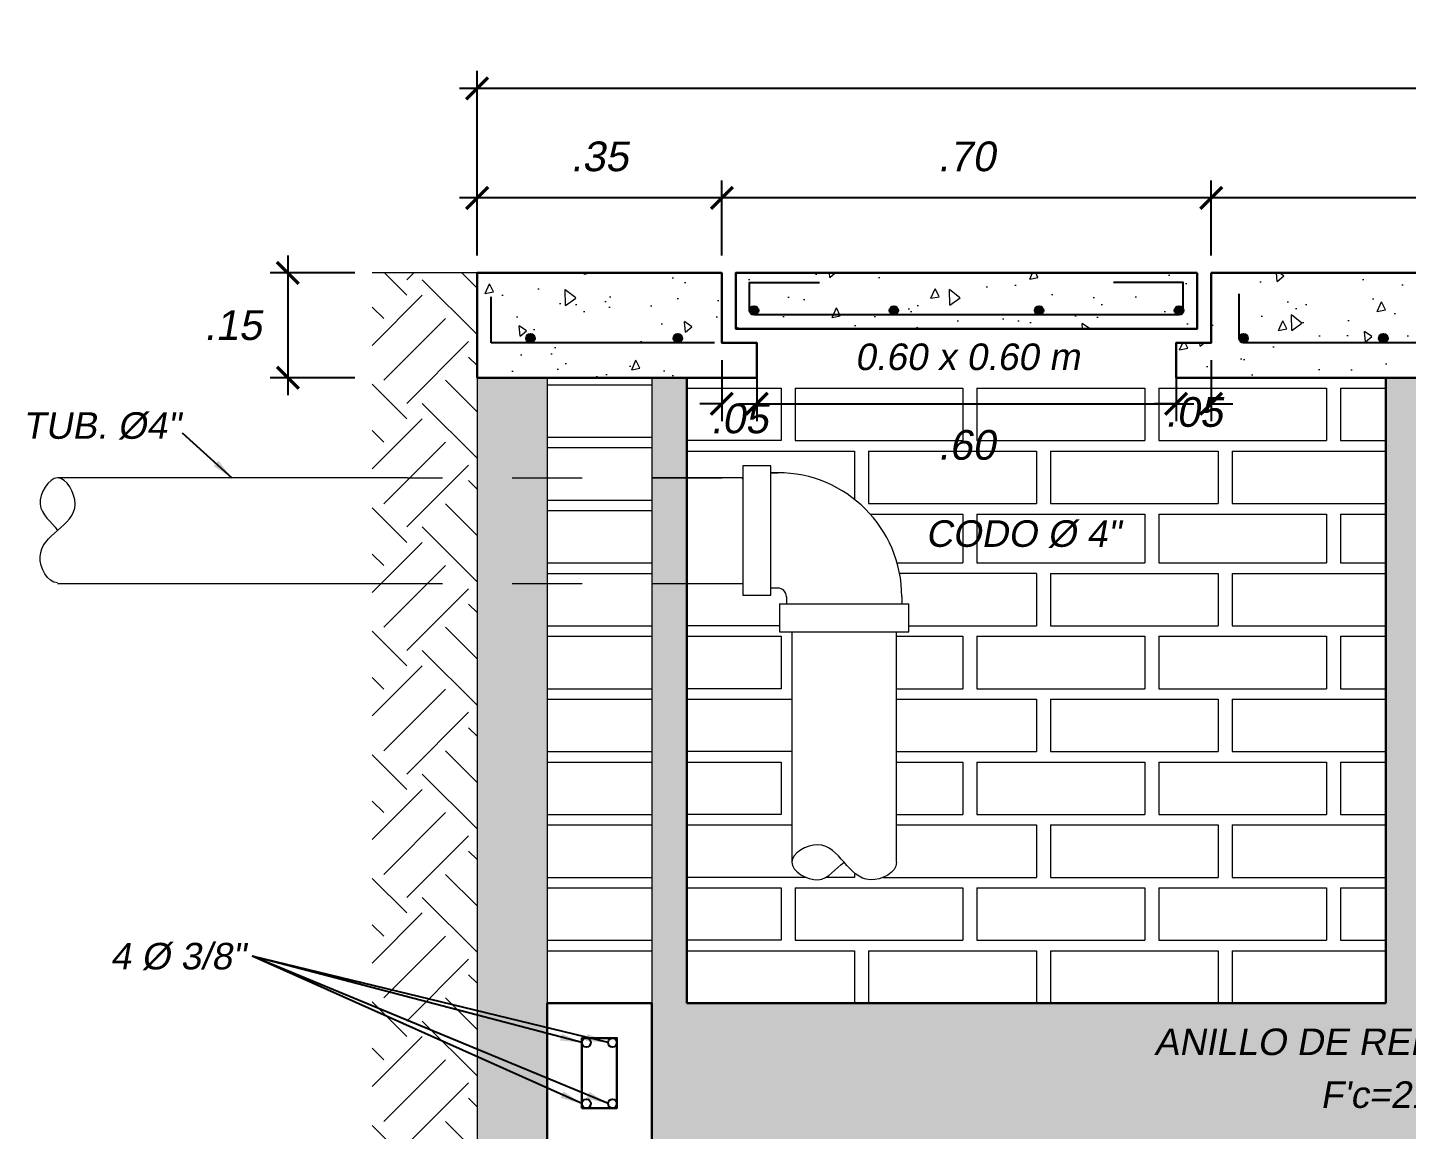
# Model space of a CAD drawing. Header units: metres. Extents: x 4293 to 4528, y 2596 to 2639.
# Drawn here: x 4466.256 to 4468.228, y 2629.509 to 2631.086 of the extents above; entities that cross this region are included whole.
import ezdxf
from ezdxf.enums import TextEntityAlignment as Align

# ---------------------------------------------------------------- set-up
doc = ezdxf.new("R2010")
doc.units = ezdxf.units.M
doc.linetypes.add('DASHED2', pattern=[0.375, 0.25, -0.125])
for name, color, linetype, lineweight in [('a. acero', 150, 'Continuous', 25), ('a. grava', 252, 'Continuous', 5), ('a. Ladrillos', 24, 'Continuous', 15), ('a. terreno', 79, 'Continuous', 9), ('a. Tuberias', 142, 'Continuous', 20), ('A.B LADRILLO', 24, 'Continuous', 5), ('A.Texto', 180, 'Continuous', 5), ('cimiento', 6, 'Continuous', 30), ('columna', 212, 'Continuous', 30), ('concreto', 252, 'Continuous', 5), ('Cotas', 170, 'Continuous', 5)]:
    doc.layers.add(name, color=color, linetype=linetype, lineweight=lineweight)
doc.styles.add('ARIAL', font='arial.ttf', dxfattribs={"oblique": 10})
doc.dimstyles.new('Esc 1-25', dxfattribs={"dimscale": 0.25, "dimtxt": 0.15, "dimasz": 0.125, "dimexe": 0.1, "dimexo": 0.1, "dimgap": 0.15, "dimtad": 2, "dimtih": 1, "dimtoh": 1, "dimzin": 4, "dimdsep": 46, "dimtxsty": 'ARIAL', "dimblk": 'ARCHTICK', "dimcen": 0.5, "dimdle": 0.1, "dimadec": 0, "dimazin": 0, "dimtfac": 1, "dimtofl": 0, "dimtmove": 2, "dimatfit": 3, "dimfxl": 1, "dimtolj": 1, "dimtzin": 0, "dimarcsym": 1})

# ---------------------------------------------------------------- blocks, each defined once
blk = doc.blocks.new('_ArchTick')
at = {"color": 0, "linetype": 'ByBlock', "const_width": 0.15}
blk.add_lwpolyline([(-0.5, -0.5), (0.5, 0.5)], dxfattribs=at)
blk = doc.blocks.new('A$C1AAA6F8B')
at = {"layer": 'a. Tuberias'}
for p, q in [((1.0451, 0.5926), (1.0051, 0.5926)), ((1.0051, 0.5926), (1.0051, 0.4076)), ((1.0451, 0.4076), (1.0451, 0.5926)), ((1.0051, 0.5751), (0.8751, 0.5751)), ((1.0451, 0.5826), (1.0551, 0.5826)), ((1.0551, 0.5826), (1.0451, 0.5826)), ((0.5251, 0.4235), (0.0251, 0.4235)), ((1.0051, 0.4235), (0.8751, 0.4235)), ((1.0551, 0.4176), (1.0451, 0.4176)), ((1.0051, 0.4076), (1.0451, 0.4076)), ((1.0576, 0.3951), (1.2426, 0.3951)), ((1.0576, 0.3951), (1.0576, 0.3551)), ((1.0676, 0.4051), (1.0676, 0.3951)), ((1.2326, 0.4051), (1.2326, 0.3951)), ((1.2426, 0.3551), (1.2426, 0.3951)), ((1.0576, 0.3551), (1.2426, 0.3551))]:
    blk.add_line(p, q, dxfattribs=at)
for points in [[(0.5251, 0.5751), (0.0251, 0.5751)], [(1.0751, 0.3551), (1.0751, 0.0251)], [(1.2251, 0.0251), (1.2251, 0.3551)]]:
    blk.add_lwpolyline(points, dxfattribs=at)
for centre, radius, start, end in [((1.0551, 0.4035), 0.1775, 106.3611, 106.7151), ((1.0551, 0.4051), 0.1775, 0, 90), ((1.0551, 0.4051), 0.0125, 0, 90), ((1.0551, 0.4051), 0.1775, 343.2849, 343.6389)]:
    blk.add_arc(centre, radius, start, end, dxfattribs=at)
for points, start_tangent, end_tangent in [([(0.0251, 0.4251), (0.0001, 0.4626), (0.0251, 0.5001), (0.0501, 0.5376), (0.0251, 0.5751), (0.0001, 0.5376), (0.0251, 0.5001)], (-1, 0), (0.5547, -0.83205)), ([(1.2251, 0.0251), (1.1876, 0.0001), (1.1501, 0.0251), (1.1126, 0.0501), (1.0751, 0.0251), (1.1126, 0.0001), (1.1501, 0.0251)], (0, -1), (0.83205, 0.5547))]:
    blk.add_spline(points, degree=3, dxfattribs=dict(at, start_tangent=start_tangent, end_tangent=end_tangent))
blk = doc.blocks.new('*D550')
at = {"layer": 'Cotas', "color": 0, "lineweight": -2, "transparency": 16777216}
for p, q in [((4467.2486, 2630.6094), (4467.2486, 2630.5222)), ((4467.2986, 2630.6094), (4467.2986, 2630.5222)), ((4467.2486, 2630.5472), (4467.2173, 2630.5472)), ((4467.2986, 2630.5472), (4467.3298, 2630.5472))]:
    blk.add_line(p, q, dxfattribs=at)
at = {"layer": 'Defpoints', "color": 0, "transparency": 16777216}
for p in [(4467.2486, 2630.6344), (4467.2986, 2630.6344), (4467.2986, 2630.5472)]:
    blk.add_point(p, dxfattribs=at)
at = {"layer": 'Cotas', "color": 0, "lineweight": -2, "transparency": 16777216, "xscale": 0.03125, "yscale": 0.03125, "zscale": 0.03125}
blk.add_blockref('_ArchTick', (4467.2486, 2630.5472), dxfattribs=at)
at = {"layer": 'Cotas', "color": 0, "lineweight": -2, "transparency": 16777216, "xscale": 0.03125, "yscale": 0.03125, "zscale": 0.03125, "rotation": 180}
blk.add_blockref('_ArchTick', (4467.2986, 2630.5472), dxfattribs=at)
at = {"layer": 'Cotas', "color": 0, "transparency": 16777216, "insert": (4467.2736, 2630.5259), "char_height": 0.0425, "attachment_point": 5, "style": 'ARIAL'}
blk.add_mtext('\\A1;.05', dxfattribs=at)
blk = doc.blocks.new('*D551')
at = {"layer": 'Cotas', "color": 0, "lineweight": -2, "transparency": 16777216}
for p, q in [((4467.2986, 2630.6094), (4467.2986, 2630.5222)), ((4467.8986, 2630.5594), (4467.8986, 2630.5222)), ((4467.2736, 2630.5472), (4467.9236, 2630.5472))]:
    blk.add_line(p, q, dxfattribs=at)
at = {"layer": 'Defpoints', "color": 0, "transparency": 16777216}
for p in [(4467.2986, 2630.6344), (4467.8986, 2630.5844), (4467.8986, 2630.5472)]:
    blk.add_point(p, dxfattribs=at)
at = {"layer": 'Cotas', "color": 0, "lineweight": -2, "transparency": 16777216, "xscale": 0.03125, "yscale": 0.03125, "zscale": 0.03125, "rotation": 180}
blk.add_blockref('_ArchTick', (4467.2986, 2630.5472), dxfattribs=at)
at = {"layer": 'Cotas', "color": 0, "lineweight": -2, "transparency": 16777216, "xscale": 0.03125, "yscale": 0.03125, "zscale": 0.03125}
blk.add_blockref('_ArchTick', (4467.8986, 2630.5472), dxfattribs=at)
at = {"layer": 'Cotas', "color": 0, "transparency": 16777216, "insert": (4467.5986, 2630.488), "char_height": 0.0425, "attachment_point": 5, "style": 'ARIAL'}
blk.add_mtext('\\A1;.60', dxfattribs=at)
blk = doc.blocks.new('*D552')
at = {"layer": 'Cotas', "color": 0, "lineweight": -2, "transparency": 16777216}
for p, q in [((4467.8986, 2630.6094), (4467.8986, 2630.5222)), ((4467.9486, 2630.6094), (4467.9486, 2630.5222)), ((4467.8986, 2630.5472), (4467.8673, 2630.5472)), ((4467.9486, 2630.5472), (4467.9798, 2630.5472))]:
    blk.add_line(p, q, dxfattribs=at)
at = {"layer": 'Defpoints', "color": 0, "transparency": 16777216}
for p in [(4467.8986, 2630.6344), (4467.9486, 2630.6344), (4467.9486, 2630.5472)]:
    blk.add_point(p, dxfattribs=at)
at = {"layer": 'Cotas', "color": 0, "lineweight": -2, "transparency": 16777216, "xscale": 0.03125, "yscale": 0.03125, "zscale": 0.03125}
blk.add_blockref('_ArchTick', (4467.8986, 2630.5472), dxfattribs=at)
at = {"layer": 'Cotas', "color": 0, "lineweight": -2, "transparency": 16777216, "xscale": 0.03125, "yscale": 0.03125, "zscale": 0.03125, "rotation": 180}
blk.add_blockref('_ArchTick', (4467.9486, 2630.5472), dxfattribs=at)
at = {"layer": 'Cotas', "color": 0, "transparency": 16777216, "insert": (4467.9236, 2630.5351), "char_height": 0.0425, "attachment_point": 5, "style": 'ARIAL'}
blk.add_mtext('\\A1;.05', dxfattribs=at)
blk = doc.blocks.new('*D553')
at = {"layer": 'Cotas', "color": 0, "lineweight": -2, "transparency": 16777216}
for p, q in [((4467.9486, 2630.7594), (4467.9486, 2630.8667)), ((4469.4486, 2630.7594), (4469.4486, 2630.8667)), ((4469.4736, 2630.8417), (4467.9236, 2630.8417))]:
    blk.add_line(p, q, dxfattribs=at)
at = {"layer": 'Defpoints', "color": 0, "transparency": 16777216}
for p in [(4467.9486, 2630.8417), (4467.9486, 2630.7344), (4469.4486, 2630.7344)]:
    blk.add_point(p, dxfattribs=at)
at = {"layer": 'Cotas', "color": 0, "lineweight": -2, "transparency": 16777216, "xscale": 0.03125, "yscale": 0.03125, "zscale": 0.03125, "rotation": 180}
blk.add_blockref('_ArchTick', (4467.9486, 2630.8417), dxfattribs=at)
at = {"layer": 'Cotas', "color": 0, "lineweight": -2, "transparency": 16777216, "xscale": 0.03125, "yscale": 0.03125, "zscale": 0.03125}
blk.add_blockref('_ArchTick', (4469.4486, 2630.8417), dxfattribs=at)
at = {"layer": 'Cotas', "color": 0, "transparency": 16777216, "insert": (4468.6986, 2630.9009), "char_height": 0.0425, "attachment_point": 5, "style": 'ARIAL'}
blk.add_mtext('\\A1;1.50', dxfattribs=at)
blk = doc.blocks.new('*D554')
at = {"layer": 'Cotas', "color": 0, "lineweight": -2, "transparency": 16777216}
for p, q in [((4467.2486, 2630.7594), (4467.2486, 2630.8667)), ((4467.9486, 2630.7594), (4467.9486, 2630.8667)), ((4467.9736, 2630.8417), (4467.2236, 2630.8417))]:
    blk.add_line(p, q, dxfattribs=at)
at = {"layer": 'Defpoints', "color": 0, "transparency": 16777216}
for p in [(4467.2486, 2630.8417), (4467.2486, 2630.7344), (4467.9486, 2630.7344)]:
    blk.add_point(p, dxfattribs=at)
at = {"layer": 'Cotas', "color": 0, "lineweight": -2, "transparency": 16777216, "xscale": 0.03125, "yscale": 0.03125, "zscale": 0.03125, "rotation": 180}
blk.add_blockref('_ArchTick', (4467.2486, 2630.8417), dxfattribs=at)
at = {"layer": 'Cotas', "color": 0, "lineweight": -2, "transparency": 16777216, "xscale": 0.03125, "yscale": 0.03125, "zscale": 0.03125}
blk.add_blockref('_ArchTick', (4467.9486, 2630.8417), dxfattribs=at)
at = {"layer": 'Cotas', "color": 0, "transparency": 16777216, "insert": (4467.5986, 2630.9009), "char_height": 0.0425, "attachment_point": 5, "style": 'ARIAL'}
blk.add_mtext('\\A1;.70', dxfattribs=at)
blk = doc.blocks.new('*D555')
at = {"layer": 'Cotas', "color": 0, "lineweight": -2, "transparency": 16777216}
for p, q in [((4466.8986, 2630.7594), (4466.8986, 2630.8667)), ((4467.2486, 2630.7594), (4467.2486, 2630.8667)), ((4467.2736, 2630.8417), (4466.8736, 2630.8417))]:
    blk.add_line(p, q, dxfattribs=at)
at = {"layer": 'Defpoints', "color": 0, "transparency": 16777216}
for p in [(4466.8986, 2630.8417), (4466.8986, 2630.7344), (4467.2486, 2630.7344)]:
    blk.add_point(p, dxfattribs=at)
at = {"layer": 'Cotas', "color": 0, "lineweight": -2, "transparency": 16777216, "xscale": 0.03125, "yscale": 0.03125, "zscale": 0.03125, "rotation": 180}
blk.add_blockref('_ArchTick', (4466.8986, 2630.8417), dxfattribs=at)
at = {"layer": 'Cotas', "color": 0, "lineweight": -2, "transparency": 16777216, "xscale": 0.03125, "yscale": 0.03125, "zscale": 0.03125}
blk.add_blockref('_ArchTick', (4467.2486, 2630.8417), dxfattribs=at)
at = {"layer": 'Cotas', "color": 0, "transparency": 16777216, "insert": (4467.0736, 2630.9009), "char_height": 0.0425, "attachment_point": 5, "style": 'ARIAL'}
blk.add_mtext('\\A1;.35', dxfattribs=at)
blk = doc.blocks.new('*D556')
at = {"layer": 'Cotas', "color": 0, "lineweight": -2, "transparency": 16777216}
for p, q in [((4466.8986, 2630.7594), (4466.8986, 2631.0234)), ((4469.6986, 2630.7594), (4469.6986, 2631.0234)), ((4469.7236, 2630.9984), (4466.8736, 2630.9984))]:
    blk.add_line(p, q, dxfattribs=at)
at = {"layer": 'Defpoints', "color": 0, "transparency": 16777216}
for p in [(4466.8986, 2630.9984), (4466.8986, 2630.7344), (4469.6986, 2630.7344)]:
    blk.add_point(p, dxfattribs=at)
at = {"layer": 'Cotas', "color": 0, "lineweight": -2, "transparency": 16777216, "xscale": 0.03125, "yscale": 0.03125, "zscale": 0.03125, "rotation": 180}
blk.add_blockref('_ArchTick', (4466.8986, 2630.9984), dxfattribs=at)
at = {"layer": 'Cotas', "color": 0, "lineweight": -2, "transparency": 16777216, "xscale": 0.03125, "yscale": 0.03125, "zscale": 0.03125}
blk.add_blockref('_ArchTick', (4469.6986, 2630.9984), dxfattribs=at)
at = {"layer": 'Cotas', "color": 0, "transparency": 16777216, "insert": (4468.2986, 2631.0576), "char_height": 0.0425, "attachment_point": 5, "style": 'ARIAL'}
blk.add_mtext('\\A1;2.80', dxfattribs=at)
blk = doc.blocks.new('*D567')
at = {"layer": 'Cotas', "color": 0, "lineweight": -2, "transparency": 16777216}
for p, q in [((4466.6278, 2630.7594), (4466.6278, 2630.5594)), ((4466.7236, 2630.7344), (4466.6028, 2630.7344)), ((4466.7236, 2630.5844), (4466.6028, 2630.5844))]:
    blk.add_line(p, q, dxfattribs=at)
at = {"layer": 'Defpoints', "color": 0, "transparency": 16777216}
for p in [(4466.7486, 2630.7344), (4466.6278, 2630.5844), (4466.7486, 2630.5844)]:
    blk.add_point(p, dxfattribs=at)
at = {"layer": 'Cotas', "color": 0, "lineweight": -2, "transparency": 16777216, "xscale": 0.03125, "yscale": 0.03125, "zscale": 0.03125}
for p, rotation in [((4466.6278, 2630.7344), 90), ((4466.6278, 2630.5844), 270)]:
    blk.add_blockref('_ArchTick', p, dxfattribs=dict(at, rotation=rotation))
at = {"layer": 'Cotas', "color": 0, "transparency": 16777216, "insert": (4466.5492, 2630.6594), "char_height": 0.0425, "attachment_point": 5, "style": 'ARIAL'}
blk.add_mtext('\\A1;.15', dxfattribs=at)

msp = doc.modelspace()

# ---------------------------------------------------------------- hatches: boundary and pattern name
at = {"layer": 'a. acero'}
h = msp.add_hatch(color=1, dxfattribs=at)
h.set_gradient(color1=(255, 0, 0), color2=(255, 20, 20), one_color=1, tint=0.54)
h.paths.add_polyline_path([(4467.2883, 2630.6806, 1), (4467.301, 2630.6806, 1)])
h = msp.add_hatch(color=1, dxfattribs=at)
h.set_gradient(color1=(255, 0, 0), color2=(255, 20, 20), one_color=1, tint=0.54)
h.paths.add_polyline_path([(4467.4883, 2630.6806, 1), (4467.501, 2630.6806, 1)])
h = msp.add_hatch(color=1, dxfattribs=at)
h.set_gradient(color1=(255, 0, 0), color2=(255, 20, 20), one_color=1, tint=0.54)
h.paths.add_polyline_path([(4467.6961, 2630.6806, 1), (4467.7088, 2630.6806, 1)])
h = msp.add_hatch(color=1, dxfattribs=at)
h.set_gradient(color1=(255, 0, 0), color2=(255, 20, 20), one_color=1, tint=0.54)
h.paths.add_polyline_path([(4467.8961, 2630.6806, 1), (4467.9088, 2630.6806, 1)])
h = msp.add_hatch(color=1, dxfattribs=at)
h.set_gradient(color1=(255, 0, 0), color2=(255, 20, 20), one_color=1, tint=0.54)
h.paths.add_polyline_path([(4466.9686, 2630.6407, 1), (4466.9813, 2630.6407, 1)])
h = msp.add_hatch(color=1, dxfattribs=at)
h.set_gradient(color1=(255, 0, 0), color2=(255, 20, 20), one_color=1, tint=0.54)
h.paths.add_polyline_path([(4467.1793, 2630.6407, 1), (4467.192, 2630.6407, 1)])
h = msp.add_hatch(color=1, dxfattribs=at)
h.set_gradient(color1=(255, 0, 0), color2=(255, 20, 20), one_color=1, tint=0.54)
h.paths.add_polyline_path([(4467.9886, 2630.6407, 1), (4468.0013, 2630.6407, 1)])
h = msp.add_hatch(color=1, dxfattribs=at)
h.set_gradient(color1=(255, 0, 0), color2=(255, 20, 20), one_color=1, tint=0.54)
h.paths.add_polyline_path([(4468.1886, 2630.6407, 1), (4468.2013, 2630.6407, 1)])
at = {"layer": 'a. grava'}
h = msp.add_hatch(dxfattribs=at)
h.set_pattern_fill('GRAVEL', color=256, scale=0.1, style=0)
h.set_pattern_definition([(228.0128, (4409.5989635, 2630.692744), (-0.7999998232, -0.9000001342), [0.0134536, -1.3319088]), (184.9697, (4409.5899635, 2630.6827437), (1.20000010515, 0.0999991307), [0.0230868, -2.2855925]), (132.5104, (4409.5669635, 2630.680744), (0.99999907183, -1.1000008674), [0.0162788, -1.6116032]), (267.2737, (4409.5279635, 2630.6557437), (0.09999960177, 2.0000000295), [0.0210238, -2.0813558]), (292.8337, (4409.5269635, 2630.6347437), (-0.50000099054, 1.19999964118), [0.0206155, -2.0409373]), (357.2737, (4409.5349635, 2630.6157437), (-2.0000000295, 0.09999960177), [0.0210238, -2.0813558]), (37.6942, (4409.5559635, 2630.6147437), (-1.30000073456, -0.99999904052), [0.0278029, -2.7524849]), (72.2553, (4409.5779635, 2630.6317437), (0.70000107627, 2.19999962312), [0.0262488, -2.5986321]), (121.4296, (4409.5859635, 2630.6567437), (-0.8000008234, 1.29999950365), [0.021095, -2.0884073]), (175.2364, (4409.5749635, 2630.674744), (1.1000000946, -0.0999991533), [0.0240832, -1.1800763]), (222.3974, (4409.5509635, 2630.6767437), (-1.2000007351, -1.0999992082), [0.0311448, -3.0833375]), (138.8141, (4409.626963, 2630.654744), (-0.7000002947, 0.5999997313), [0.0106301, -1.0523844]), (171.4692, (4409.6189635, 2630.6617437), (1.2999998285, -0.200000791), [0.0202237, -2.0021511]), (225, (4409.59896, 2630.664744), (-1e-17, -0.10000003), [0.0141421, -0.1272792]), (203.1986, (4409.591963, 2630.676744), (0.499999973, 0.2000001325), [0.0076158, -0.7539615]), (291.8014, (4409.584963, 2630.673744), (-0.099999991, 0.3000000273), [0.0107703, -0.5277462]), (30.9638, (4409.588963, 2630.663744), (0.299999802, 0.2000002484), [0.0174929, -0.5656023]), (161.5651, (4409.603963, 2630.672744), (0.200000043, -0.09999984), [0.0126491, -0.3035787]), (16.3895, (4409.5269635, 2630.6737437), (1.00000021984, 0.299999271), [0.01772, -1.7542845]), (70.3462, (4409.5439635, 2630.678744), (-0.3999995247, -1.10000021356), [0.0148661, -1.4717408]), (293.1986, (4409.603963, 2630.692744), (-0.2000001325, 0.499999973), [0.0152315, -0.7463458]), (343.6105, (4409.6099635, 2630.6787437), (-1.00000021984, 0.299999271), [0.01772, -1.7542845]), (339.444, (4409.526963, 2630.611744), (-0.5000001845, 0.1999995996), [0.017088, -0.8373124]), (294.7751, (4409.5429635, 2630.605744), (-0.4999992189, 1.1000003422), [0.0143178, -1.4174643]), (66.8014, (4409.604963, 2630.592744), (0.2000001325, 0.499999973), [0.0152315, -0.7463458]), (17.354, (4409.6109635, 2630.6067437), (-1.3000002019, -0.3999994502), [0.0167631, -1.6595424]), (69.444, (4409.555963, 2630.592744), (-0.1999995996, -0.5000001845), [0.008544, -0.8458564]), (101.3099, (4409.598963, 2630.592744), (-0.099999763, 0.400000075), [0.005099, -0.5048029]), (165.9638, (4409.597963, 2630.597744), (0.300000055, -0.099999806), [0.0206155, -0.391695]), (186.009, (4409.5779635, 2630.6027437), (0.9999999751, 0.09999993175), [0.019105, -1.8913923]), (303.6901, (4409.588963, 2630.654744), (-0.100000133, 0.199999956), [0.0144222, -0.3461329]), (353.1572, (4409.5969635, 2630.6427437), (1.69999993655, -0.2000007998), [0.0251794, -2.4927563]), (60.9454, (4409.621963, 2630.639744), (-0.4000000027, -0.7000000385), [0.0102956, -1.0192674]), (90, (4409.62696, 2630.64874), (-0.1, 0.1), [0.006, -0.094]), (120.2564, (4409.5759635, 2630.605744), (0.3999994887, -0.7000002456), [0.0138924, -1.375352]), (48.0128, (4409.5689635, 2630.617744), (0.7999998232, 0.9000001342), [0.0269072, -1.3184552]), (0, (4409.58696, 2630.63774), (0.1, 0.1), [0.026, -0.074]), (325.3048, (4409.6129635, 2630.637744), (-0.9999994259, 0.70000086096), [0.0158114, -1.5653274]), (254.0546, (4409.625963, 2630.628744), (-0.099999989, -0.4000000127), [0.0145602, -0.7134508]), (207.646, (4409.6219635, 2630.6147437), (-1.89999958072, -1.00000077132), [0.0237065, -2.3469474]), (175.4261, (4409.6009635, 2630.6037437), (-1.30000005583, 0.09999948012), [0.0250799, -2.4829074])])
h.paths.add_polyline_path([(4466.9986, 2630.5844), (4466.8986, 2630.5844), (4466.8986, 2627.2394), (4466.9986, 2627.2394)])
at = {"layer": 'a. terreno', "ltscale": 0.5}
h = msp.add_hatch(dxfattribs=at)
h.set_pattern_fill('EARTH', color=256, scale=0.5, angle=45, style=0)
h.set_pattern_definition([(45, (4303.45636, 2617.99641), (1e-17, 0.1767767), [0.125, -0.125]), (45, (4303.42321, 2618.02955), (1e-17, 0.1767767), [0.125, -0.125]), (45, (4303.39007, 2618.0627), (1e-17, 0.1767767), [0.125, -0.125]), (135, (4303.39007, 2618.0848), (-0.1767767, 3e-17), [0.125, -0.125]), (135, (4303.42321, 2618.11794), (-0.1767767, 3e-17), [0.125, -0.125]), (135, (4303.45636, 2618.15109), (-0.1767767, 3e-17), [0.125, -0.125])])
h.paths.add_polyline_path([(4466.8986, 2630.7344), (4466.7486, 2630.7344), (4466.7486, 2627.2394), (4466.8986, 2627.2394)])
at = {"layer": 'concreto', "ltscale": 2}
h = msp.add_hatch(dxfattribs=at)
h.set_pattern_fill('AR-CONC', color=256, scale=0.02, angle=45, style=0)
h.set_pattern_definition([(95, (4249.96336, 2619.29062), (0.1103104, 0.092561416), [0.015, -0.165]), (40, (4249.96336, 2619.29062), (-0.12599843, 0.08675363), [0.012, -0.132]), (145.451444, (4249.97255, 2619.29833), (-0.01568803, 0.17931504), [0.01274804, -0.14022842]), (91.1842, (4249.93508, 2619.3189), (0.17433868, 0.12752276), [0.0225, -0.2475]), (141.63564, (4249.9496, 2619.32953), (-0.00558001, 0.26994233), [0.01912207, -0.21034275]), (36.18416, (4249.93508, 2619.3189), (-0.00558001, 0.26994233), [0.018, -0.198]), (66, (4249.95629, 2619.32597), (0.141354314, 0.027476495), [0.015, -0.165]), (11, (4249.95629, 2619.32597), (-0.06814172, 0.13696169), [0.012, -0.132]), (116.451445, (4249.96807, 2619.32826), (0.073212595, 0.16443818), [0.01274804, -0.14022842]), (82.5, (4249.96336, 2619.29062), (-0.045358637, 0.048797964), [0, -0.1304, 0, -0.134, 0, -0.1325]), (52.5, (4249.96336, 2619.29062), (-0.018574588, 0.09298189), [0, -0.0764, 0, -0.1274, 0, -0.0505]), (12.5, (4249.931824, 2619.25908), (0.078683633, 0.072304152), [0, -0.05, 0, -0.156, 0, -0.207]), (2.5, (4249.91768, 2619.24494), (0.068317997, 0.09663196), [0, -0.065, 0, -0.1036, 0, -0.147])])
h.paths.add_polyline_path([(4466.8986, 2630.7344), (4466.8986, 2630.5844), (4467.2486, 2630.5844), (4467.2486, 2630.7344)])
at = {"layer": 'concreto'}
h = msp.add_hatch(dxfattribs=at)
h.set_pattern_fill('AR-CONC', color=256, scale=0.02, angle=45, style=0)
h.set_pattern_definition([(95, (4433.45343, 2630.34274), (0.1103104, 0.0925614), [0.015, -0.165]), (40, (4433.45343, 2630.34274), (-0.12599843, 0.0867536), [0.012, -0.132]), (145.4514, (4433.46262, 2630.35046), (-0.0156879, 0.17931506), [0.01274804, -0.1402284]), (91.1842, (4433.42515, 2630.37103), (0.1743386, 0.12752275), [0.0225, -0.2475]), (141.6356, (4433.43967, 2630.38165), (-0.0055798, 0.2699423), [0.019122, -0.2103426]), (36.1842, (4433.42515, 2630.37103), (-0.00558, 0.2699423), [0.018, -0.198]), (66, (4433.44636, 2630.3781), (0.1413543, 0.0274765), [0.015, -0.165]), (11, (4433.44636, 2630.3781), (-0.0681417, 0.1369617), [0.012, -0.132]), (116.4514, (4433.45814, 2630.38039), (0.0732127, 0.1644381), [0.01274804, -0.1402284]), (82.5, (4433.45343, 2630.342744), (-0.04535864, 0.04879796), [0, -0.1304, 0, -0.134, 0, -0.1325]), (52.5, (4433.45343, 2630.342744), (-0.01857459, 0.09298189), [0, -0.0764, 0, -0.1274, 0, -0.0505]), (12.5, (4433.421893, 2630.311207), (0.07868363, 0.07230415), [0, -0.05, 0, -0.156, 0, -0.207]), (2.5, (4433.40775, 2630.29706), (0.068318, 0.09663196), [0, -0.065, 0, -0.1036, 0, -0.147])])
h.paths.add_polyline_path([(4467.2686, 2630.7344), (4467.2686, 2630.6544), (4467.9286, 2630.6544), (4467.9286, 2630.7344)])
h.paths.add_polyline_path([(4467.4947, 2630.6744, -2.414214), (4467.5009, 2630.6806, -0.414214), (4467.4947, 2630.6744), (4467.7025, 2630.6744, -2.414214), (4467.7087, 2630.6806, -0.414214), (4467.7025, 2630.6744), (4467.9025, 2630.6744, -2.414214), (4467.9087, 2630.6806, -0.414214), (4467.9025, 2630.6744), (4467.2947, 2630.6744, -2.414214), (4467.3009, 2630.6806, -0.414214), (4467.2947, 2630.6744)], flags=16)
at = {"layer": 'concreto', "ltscale": 2}
h = msp.add_hatch(dxfattribs=at)
h.set_pattern_fill('AR-CONC', color=256, scale=0.02, angle=45, style=0)
h.set_pattern_definition([(95, (4272.2352, 2619.44062), (0.1103104, 0.092561416), [0.015, -0.165]), (40, (4272.2352, 2619.44062), (-0.12599843, 0.08675363), [0.012, -0.132]), (145.451444, (4272.24439, 2619.44833), (-0.01568803, 0.17931504), [0.01274804, -0.14022842]), (91.1842, (4272.20691, 2619.4689), (0.17433868, 0.12752276), [0.0225, -0.2475]), (141.63564, (4272.22144, 2619.47953), (-0.00558001, 0.26994233), [0.01912207, -0.21034275]), (36.18416, (4272.20691, 2619.4689), (-0.00558001, 0.26994233), [0.018, -0.198]), (66, (4272.22813, 2619.47597), (0.141354314, 0.027476495), [0.015, -0.165]), (11, (4272.22813, 2619.47597), (-0.06814172, 0.13696169), [0.012, -0.132]), (116.451445, (4272.2399, 2619.47826), (0.073212595, 0.16443818), [0.01274804, -0.14022842]), (82.5, (4272.2352, 2619.44062), (-0.045358637, 0.048797964), [0, -0.1304, 0, -0.134, 0, -0.1325]), (52.5, (4272.2352, 2619.44062), (-0.018574588, 0.09298189), [0, -0.0764, 0, -0.1274, 0, -0.0505]), (12.5, (4272.20366, 2619.40908), (0.078683633, 0.072304152), [0, -0.05, 0, -0.156, 0, -0.207]), (2.5, (4272.18952, 2619.39494), (0.068317997, 0.09663196), [0, -0.065, 0, -0.1036, 0, -0.147])])
h.paths.add_polyline_path([(4467.9486, 2630.7344), (4467.9486, 2630.6344), (4467.8986, 2630.6344), (4467.8986, 2630.5844), (4469.6986, 2630.5844), (4469.6986, 2630.7344), (4469.2172, 2630.7344), (4469.2276, 2630.6942), (4469.1704, 2630.7344)])
edge = h.paths.add_edge_path(flags=16)
edge.add_arc((4468.4102, 2630.6407), 0.00635, 0, 360)
at = {"layer": 'concreto', "ltscale": 0.5}
h = msp.add_hatch(dxfattribs=at)
h.set_pattern_fill('AR-CONC', color=256, scale=0.02, angle=45, style=0)
h.set_pattern_definition([(95, (4272.2352, 2619.29062), (0.1103104, 0.092561416), [0.015, -0.165]), (40, (4272.2352, 2619.29062), (-0.12599843, 0.08675363), [0.012, -0.132]), (145.451444, (4272.24439, 2619.29833), (-0.01568803, 0.17931504), [0.01274804, -0.14022842]), (91.1842, (4272.20691, 2619.3189), (0.17433868, 0.12752276), [0.0225, -0.2475]), (141.63564, (4272.22144, 2619.32953), (-0.00558001, 0.26994233), [0.01912207, -0.21034275]), (36.18416, (4272.20691, 2619.3189), (-0.00558001, 0.26994233), [0.018, -0.198]), (66, (4272.22813, 2619.32597), (0.141354314, 0.027476495), [0.015, -0.165]), (11, (4272.22813, 2619.32597), (-0.06814172, 0.13696169), [0.012, -0.132]), (116.451445, (4272.2399, 2619.32826), (0.073212595, 0.16443818), [0.01274804, -0.14022842]), (82.5, (4272.2352, 2619.29062), (-0.045358637, 0.048797964), [0, -0.1304, 0, -0.134, 0, -0.1325]), (52.5, (4272.2352, 2619.29062), (-0.018574588, 0.09298189), [0, -0.0764, 0, -0.1274, 0, -0.0505]), (12.5, (4272.20366, 2619.25908), (0.078683633, 0.072304152), [0, -0.05, 0, -0.156, 0, -0.207]), (2.5, (4272.18952, 2619.24494), (0.068317997, 0.09663196), [0, -0.065, 0, -0.1036, 0, -0.147])])
h.paths.add_polyline_path([(4468.3986, 2629.6894), (4468.3986, 2630.5844), (4468.1986, 2630.5844), (4468.1986, 2629.6894), (4467.1986, 2629.6894), (4467.1986, 2630.5844), (4467.1486, 2630.5844), (4467.1486, 2627.7394), (4467.6486, 2627.7394), (4469.2486, 2627.7394), (4469.4486, 2627.7394), (4469.4486, 2630.5844), (4469.3986, 2630.5844), (4469.3986, 2629.6894)])
h.paths.add_polyline_path([(4468.3986, 2629.4894), (4469.3986, 2629.4894), (4469.3986, 2628.7894), (4468.3986, 2628.7894)], flags=16)
h.paths.add_polyline_path([(4468.1986, 2629.4894), (4468.1986, 2628.7894), (4467.1986, 2628.7894), (4467.1986, 2629.4894)], flags=16)
h.paths.add_polyline_path([(4468.3986, 2628.5894), (4469.3986, 2628.5894), (4469.3986, 2627.8894), (4468.3986, 2627.8894)], flags=16)
h.paths.add_polyline_path([(4468.1986, 2628.5894), (4468.1986, 2627.8894), (4467.1986, 2627.8894), (4467.1986, 2628.5894)], flags=16)

# ---------------------------------------------------------------- linework, layer by layer
at = {"layer": 'a. acero'}
for points in [[(4467.2884, 2630.6806), (4467.2884, 2630.7206), (4467.3884, 2630.7206)], [(4467.9087, 2630.6806), (4467.9087, 2630.7206), (4467.8087, 2630.7206)], [(4466.9189, 2630.6344), (4466.9189, 2630.7002)], [(4467.9886, 2630.6407), (4467.9886, 2630.7044)], [(4467.9025, 2630.6744), (4467.2947, 2630.6744)], [(4467.2382, 2630.6344), (4466.9189, 2630.6344)], [(4469.6422, 2630.6344), (4467.9949, 2630.6344)]]:
    msp.add_lwpolyline(points, dxfattribs=at)
msp.add_lwpolyline([(4467.0486, 2629.5394), (4467.0986, 2629.5394), (4467.0986, 2629.6394), (4467.0486, 2629.6394)], close=True, dxfattribs=at)
for centre in [(4467.2947, 2630.6806), (4467.4947, 2630.6806), (4467.7025, 2630.6806), (4467.9025, 2630.6806), (4466.9749, 2630.6407), (4466.9749, 2630.6407), (4467.1857, 2630.6407), (4467.1857, 2630.6407), (4467.9949, 2630.6407), (4467.9949, 2630.6407), (4468.1949, 2630.6407), (4467.0549, 2629.633), (4467.0922, 2629.633), (4467.0549, 2629.5457), (4467.0922, 2629.5457)]:
    msp.add_circle(centre, 0.00635, dxfattribs=at)
at = {"layer": 'a. acero', "ltscale": 0.005}
for centre in [(4467.2947, 2630.6806), (4467.4947, 2630.6806), (4467.7025, 2630.6806), (4467.9025, 2630.6806)]:
    msp.add_circle(centre, 0.00625, dxfattribs=at)
at = {"layer": 'a. grava'}
msp.add_line((4466.8986, 2630.5844), (4466.8986, 2627.2394), dxfattribs=at)
at = {"layer": 'a. Ladrillos'}
for p, q in [((4466.9986, 2630.5844), (4466.9986, 2629.6894)), ((4466.9986, 2630.5744), (4467.1486, 2630.5744)), ((4466.9986, 2630.5744), (4467.1486, 2630.5744)), ((4467.1986, 2630.5694), (4467.3336, 2630.5694)), ((4467.3336, 2630.5694), (4467.3336, 2630.4944)), ((4467.3536, 2630.5694), (4467.3536, 2630.4944)), ((4467.3536, 2630.5694), (4467.5936, 2630.5694)), ((4467.5936, 2630.5694), (4467.5936, 2630.4944)), ((4467.6136, 2630.5694), (4467.6136, 2630.4944)), ((4467.6136, 2630.5694), (4467.8536, 2630.5694)), ((4467.8536, 2630.5694), (4467.8536, 2630.4944)), ((4467.8736, 2630.5694), (4467.8736, 2630.4944)), ((4467.8736, 2630.5694), (4468.1136, 2630.5694)), ((4468.1136, 2630.5694), (4468.1136, 2630.4944)), ((4468.1336, 2630.5694), (4468.1336, 2630.4944)), ((4468.1336, 2630.5694), (4468.1986, 2630.5694)), ((4466.9986, 2630.4994), (4467.1486, 2630.4994)), ((4466.9986, 2630.4844), (4467.1486, 2630.4844)), ((4466.9986, 2630.4844), (4467.1486, 2630.4844)), ((4467.3336, 2630.4944), (4467.1986, 2630.4944)), ((4467.1986, 2630.4794), (4467.4386, 2630.4794)), ((4467.3536, 2630.4944), (4467.5936, 2630.4944)), ((4467.4386, 2630.4794), (4467.4386, 2630.4102)), ((4467.4586, 2630.4794), (4467.4586, 2630.4044)), ((4467.4586, 2630.4794), (4467.6986, 2630.4794)), ((4467.6136, 2630.4944), (4467.8536, 2630.4944)), ((4467.6986, 2630.4794), (4467.6986, 2630.4044)), ((4467.7186, 2630.4794), (4467.7186, 2630.4044)), ((4467.7186, 2630.4794), (4467.9586, 2630.4794)), ((4467.8736, 2630.4944), (4468.1136, 2630.4944)), ((4467.9586, 2630.4794), (4467.9586, 2630.4044)), ((4467.9786, 2630.4794), (4467.9786, 2630.4044)), ((4467.9786, 2630.4794), (4468.1986, 2630.4794)), ((4468.1336, 2630.4944), (4468.1986, 2630.4944)), ((4466.9986, 2630.4094), (4467.1486, 2630.4094)), ((4467.4586, 2630.4044), (4467.6986, 2630.4044)), ((4467.7186, 2630.4044), (4467.9586, 2630.4044)), ((4467.9786, 2630.4044), (4468.1986, 2630.4044)), ((4466.9986, 2630.3944), (4467.1486, 2630.3944)), ((4466.9986, 2630.3944), (4467.1486, 2630.3944)), ((4467.4608, 2630.3894), (4467.5936, 2630.3894)), ((4467.5936, 2630.3894), (4467.5936, 2630.3194)), ((4467.6136, 2630.3894), (4467.6136, 2630.3194)), ((4467.6136, 2630.3894), (4467.8536, 2630.3894)), ((4467.8536, 2630.3894), (4467.8536, 2630.3194)), ((4467.8736, 2630.3894), (4467.8736, 2630.3194)), ((4467.8736, 2630.3894), (4468.1136, 2630.3894)), ((4468.1136, 2630.3894), (4468.1136, 2630.3194)), ((4468.1336, 2630.3894), (4468.1336, 2630.3194)), ((4468.1336, 2630.3894), (4468.1986, 2630.3894)), ((4466.9986, 2630.3194), (4467.1486, 2630.3194)), ((4466.9986, 2630.3044), (4467.1486, 2630.3044)), ((4466.9986, 2630.3044), (4467.1486, 2630.3044)), ((4467.4993, 2630.3194), (4467.5936, 2630.3194)), ((4467.6986, 2630.3044), (4467.5029, 2630.3044)), ((4467.6136, 2630.3194), (4467.8536, 2630.3194)), ((4467.6986, 2630.3044), (4467.6986, 2630.2294)), ((4467.7186, 2630.3044), (4467.7186, 2630.2294)), ((4467.7186, 2630.3044), (4467.9586, 2630.3044)), ((4467.8736, 2630.3194), (4468.1136, 2630.3194)), ((4467.9586, 2630.3044), (4467.9586, 2630.2294)), ((4467.9786, 2630.3044), (4467.9786, 2630.2294)), ((4467.9786, 2630.3044), (4468.1986, 2630.3044)), ((4468.1336, 2630.3194), (4468.1986, 2630.3194)), ((4466.9986, 2630.2294), (4467.1486, 2630.2294)), ((4467.3311, 2630.2294), (4467.1986, 2630.2294)), ((4467.5161, 2630.2294), (4467.6986, 2630.2294)), ((4467.7186, 2630.2294), (4467.9586, 2630.2294)), ((4467.9786, 2630.2294), (4468.1986, 2630.2294)), ((4466.9986, 2630.2144), (4467.1486, 2630.2144)), ((4466.9986, 2630.2144), (4467.1486, 2630.2144)), ((4467.1986, 2630.2144), (4467.3336, 2630.2144)), ((4467.3336, 2630.2144), (4467.3336, 2630.1394)), ((4467.4986, 2630.2144), (4467.5936, 2630.2144)), ((4467.5936, 2630.2144), (4467.5936, 2630.1394)), ((4467.6136, 2630.2144), (4467.6136, 2630.1394)), ((4467.6136, 2630.2144), (4467.8536, 2630.2144)), ((4467.8536, 2630.2144), (4467.8536, 2630.1394)), ((4467.8736, 2630.2144), (4467.8736, 2630.1394)), ((4467.8736, 2630.2144), (4468.1136, 2630.2144)), ((4468.1136, 2630.2144), (4468.1136, 2630.1394)), ((4468.1336, 2630.2144), (4468.1336, 2630.1394)), ((4468.1336, 2630.2144), (4468.1986, 2630.2144)), ((4466.9986, 2630.1394), (4467.1486, 2630.1394)), ((4466.9986, 2630.1244), (4467.1486, 2630.1244)), ((4466.9986, 2630.1244), (4467.1486, 2630.1244)), ((4467.3336, 2630.1394), (4467.1986, 2630.1394)), ((4467.1986, 2630.1244), (4467.3486, 2630.1244)), ((4467.4986, 2630.1394), (4467.5936, 2630.1394)), ((4467.4986, 2630.1244), (4467.6986, 2630.1244)), ((4467.6136, 2630.1394), (4467.8536, 2630.1394)), ((4467.6986, 2630.1244), (4467.6986, 2630.0494)), ((4467.7186, 2630.1244), (4467.7186, 2630.0494)), ((4467.7186, 2630.1244), (4467.9586, 2630.1244)), ((4467.8736, 2630.1394), (4468.1136, 2630.1394)), ((4467.9586, 2630.1244), (4467.9586, 2630.0494)), ((4467.9786, 2630.1244), (4467.9786, 2630.0494)), ((4467.9786, 2630.1244), (4468.1986, 2630.1244)), ((4468.1336, 2630.1394), (4468.1986, 2630.1394)), ((4466.9986, 2630.0494), (4467.1486, 2630.0494)), ((4467.3486, 2630.0494), (4467.1986, 2630.0494)), ((4467.4986, 2630.0494), (4467.6986, 2630.0494)), ((4467.7186, 2630.0494), (4467.9586, 2630.0494)), ((4467.9786, 2630.0494), (4468.1986, 2630.0494)), ((4466.9986, 2630.0344), (4467.1486, 2630.0344)), ((4466.9986, 2630.0344), (4467.1486, 2630.0344)), ((4467.1986, 2630.0344), (4467.3336, 2630.0344)), ((4467.3336, 2630.0344), (4467.3336, 2629.9594)), ((4467.4986, 2630.0344), (4467.5936, 2630.0344)), ((4467.5936, 2630.0344), (4467.5936, 2629.9594)), ((4467.6136, 2630.0344), (4467.6136, 2629.9594)), ((4467.6136, 2630.0344), (4467.8536, 2630.0344)), ((4467.8536, 2630.0344), (4467.8536, 2629.9594)), ((4467.8736, 2630.0344), (4467.8736, 2629.9594)), ((4467.8736, 2630.0344), (4468.1136, 2630.0344)), ((4468.1136, 2630.0344), (4468.1136, 2629.9594)), ((4468.1336, 2630.0344), (4468.1336, 2629.9594)), ((4468.1336, 2630.0344), (4468.1986, 2630.0344)), ((4466.9986, 2629.9594), (4467.1486, 2629.9594)), ((4467.3336, 2629.9594), (4467.1986, 2629.9594)), ((4467.4986, 2629.9594), (4467.5936, 2629.9594)), ((4467.6136, 2629.9594), (4467.8536, 2629.9594)), ((4467.8736, 2629.9594), (4468.1136, 2629.9594)), ((4468.1336, 2629.9594), (4468.1986, 2629.9594)), ((4466.9986, 2629.9444), (4467.1486, 2629.9444)), ((4466.9986, 2629.9444), (4467.1486, 2629.9444)), ((4467.1986, 2629.9444), (4467.3486, 2629.9444)), ((4467.4986, 2629.9444), (4467.6986, 2629.9444)), ((4467.6986, 2629.9444), (4467.6986, 2629.8694)), ((4467.7186, 2629.9444), (4467.7186, 2629.8694)), ((4467.7186, 2629.9444), (4467.9586, 2629.9444)), ((4467.9586, 2629.9444), (4467.9586, 2629.8694)), ((4467.9786, 2629.9444), (4467.9786, 2629.8694)), ((4467.9786, 2629.9444), (4468.1986, 2629.9444)), ((4466.9986, 2629.8694), (4467.1486, 2629.8694)), ((4467.3687, 2629.8694), (4467.1986, 2629.8694)), ((4467.4386, 2629.8694), (4467.3972, 2629.8694)), ((4467.4386, 2629.8755), (4467.4386, 2629.8694)), ((4467.4795, 2629.8694), (4467.6986, 2629.8694)), ((4467.7186, 2629.8694), (4467.9586, 2629.8694)), ((4467.9786, 2629.8694), (4468.1986, 2629.8694)), ((4466.9986, 2629.8544), (4467.1486, 2629.8544)), ((4466.9986, 2629.8544), (4467.1486, 2629.8544)), ((4467.1986, 2629.8544), (4467.3336, 2629.8544)), ((4467.3336, 2629.8544), (4467.3336, 2629.7794)), ((4467.3536, 2629.8544), (4467.3536, 2629.7794)), ((4467.3536, 2629.8544), (4467.5936, 2629.8544)), ((4467.5936, 2629.8544), (4467.5936, 2629.7794)), ((4467.6136, 2629.8544), (4467.6136, 2629.7794)), ((4467.6136, 2629.8544), (4467.8536, 2629.8544)), ((4467.8536, 2629.8544), (4467.8536, 2629.7794)), ((4467.8736, 2629.8544), (4467.8736, 2629.7794)), ((4467.8736, 2629.8544), (4468.1136, 2629.8544)), ((4468.1136, 2629.8544), (4468.1136, 2629.7794)), ((4468.1336, 2629.8544), (4468.1336, 2629.7794)), ((4468.1336, 2629.8544), (4468.1986, 2629.8544)), ((4466.9986, 2629.7794), (4467.1486, 2629.7794)), ((4467.3336, 2629.7794), (4467.1986, 2629.7794)), ((4467.3536, 2629.7794), (4467.5936, 2629.7794)), ((4467.6136, 2629.7794), (4467.8536, 2629.7794)), ((4467.8736, 2629.7794), (4468.1136, 2629.7794)), ((4468.1336, 2629.7794), (4468.1986, 2629.7794)), ((4466.9986, 2629.7644), (4467.1486, 2629.7644)), ((4467.1986, 2629.7644), (4467.4386, 2629.7644)), ((4467.4386, 2629.7644), (4467.4386, 2629.6894)), ((4467.4586, 2629.7644), (4467.4586, 2629.6894)), ((4467.4586, 2629.7644), (4467.6986, 2629.7644)), ((4467.6986, 2629.7644), (4467.6986, 2629.6894)), ((4467.7186, 2629.7644), (4467.7186, 2629.6894)), ((4467.7186, 2629.7644), (4467.9586, 2629.7644)), ((4467.9586, 2629.7644), (4467.9586, 2629.6894)), ((4467.9786, 2629.7644), (4467.9786, 2629.6894)), ((4467.9786, 2629.7644), (4468.1986, 2629.7644))]:
    msp.add_line(p, q, dxfattribs=at)
msp.add_lwpolyline([(4467.1486, 2630.5844), (4467.1486, 2629.6894)], dxfattribs=at)
at = {"layer": 'a. terreno'}
msp.add_line((4466.8986, 2630.7344), (4466.7486, 2630.7344), dxfattribs=at)
at = {"layer": 'a. Tuberias', "linetype": 'DASHED2', "ltscale": 0.1}
for p, q in [((4467.249, 2630.4409), (4466.7986, 2630.4409)), ((4467.249, 2630.2894), (4466.7986, 2630.2894))]:
    msp.add_line(p, q, dxfattribs=at)
at = {"layer": 'A.B LADRILLO'}
for p, q in [((4467.1986, 2630.4794), (4467.3186, 2630.4794)), ((4467.1986, 2630.1244), (4467.3186, 2630.1244)), ((4467.1986, 2629.9444), (4467.3186, 2629.9444)), ((4467.1986, 2629.7644), (4467.3186, 2629.7644))]:
    msp.add_line(p, q, dxfattribs=at)
at = {"layer": 'cimiento'}
for points in [[(4466.8986, 2630.7344), (4467.2486, 2630.7344), (4467.2486, 2630.6344), (4467.2986, 2630.6344), (4467.2986, 2630.5844), (4466.8986, 2630.5844)], [(4467.9286, 2630.7344), (4467.2686, 2630.7344), (4467.2686, 2630.6544), (4467.9286, 2630.6544)], [(4467.9486, 2630.7344), (4469.6986, 2630.7344), (4469.6986, 2630.5844), (4467.8986, 2630.5844), (4467.8986, 2630.6344), (4467.9486, 2630.6344)], [(4467.0486, 2629.5394), (4467.0986, 2629.5394), (4467.0986, 2629.6394), (4467.0486, 2629.6394)]]:
    msp.add_lwpolyline(points, close=True, dxfattribs=at)
msp.add_lwpolyline([(4466.9986, 2629.4894), (4467.1486, 2629.4894), (4467.1486, 2629.6894), (4466.9986, 2629.6894), (4466.9986, 2629.4894)], dxfattribs=at)
at = {"layer": 'columna'}
for p in [(4467.1986, 2630.5844), (4468.1986, 2629.6894)]:
    msp.add_line(p, (4467.1986, 2629.6894), dxfattribs=at)
msp.add_lwpolyline([(4468.1986, 2629.6894), (4468.1986, 2630.5844)], dxfattribs=at)

# ---------------------------------------------------------------- block references
at = {"layer": 'a. Tuberias'}
msp.add_blockref('A$C1AAA6F8B', (4466.2735, 2629.8659), dxfattribs=at)

# ---------------------------------------------------------------- texts
at = {"layer": 'A.Texto', "ltscale": 0.005, "style": 'ARIAL', "oblique": 10}
for s, p in [('0.60 x 0.60 m', (4467.5998, 2630.6144)), ('TUB. %%C4"', (4466.3611, 2630.516)), ('CODO %%C 4"', (4467.6794, 2630.3614)), ('4 %%C 3/8"', (4466.4703, 2629.7567)), ('ANILLO DE REFUERZO 15 x 20 cm', (4468.2961, 2629.6341))]:
    msp.add_text(s, height=0.038, dxfattribs=at).set_placement(p, align=Align.MIDDLE_CENTER)
msp.add_text("F'c=210 kg/cm2", height=0.038, dxfattribs=at).set_placement((4468.1047, 2629.5395))

# ---------------------------------------------------------------- dimensions: what is measured, and where the dimension line sits
at = {"layer": 'Cotas'}
for base, p1, p2, angle, picture, middle in [((4466.8986, 2630.9984), (4469.6986, 2630.7344), (4466.8986, 2630.7344), 180, '*D556', (4468.2986, 2631.0576)), ((4466.8986, 2630.8417), (4467.2486, 2630.7344), (4466.8986, 2630.7344), 180, '*D555', (4467.0736, 2630.9009)), ((4467.2486, 2630.8417), (4467.9486, 2630.7344), (4467.2486, 2630.7344), 180, '*D554', (4467.5986, 2630.9009)), ((4467.9486, 2630.8417), (4469.4486, 2630.7344), (4467.9486, 2630.7344), 180, '*D553', (4468.6986, 2630.9009)), ((4466.6278, 2630.5844), (4466.7486, 2630.7344), (4466.7486, 2630.5844), 90, '*D567', (4466.5492, 2630.6594))]:
    dim = msp.add_linear_dim(base=base, p1=p1, p2=p2, angle=angle, dimstyle='Esc 1-25', override={"dimtxt": 0.17, "dimtmove": 1}, dxfattribs=at)
    dim.commit()
    dim.dimension.update_dxf_attribs({"geometry": picture, "text_midpoint": middle})
for base, p1, p2, picture, middle in [((4467.2986, 2630.5472), (4467.2486, 2630.6344), (4467.2986, 2630.6344), '*D550', (4467.2736, 2630.4667)), ((4467.9486, 2630.5472), (4467.8986, 2630.6344), (4467.9486, 2630.6344), '*D552', (4467.9236, 2630.4759))]:
    dim = msp.add_linear_dim(base=base, p1=p1, p2=p2, dimstyle='Esc 1-25', override={"dimtxt": 0.17, "dimtmove": 1}, dxfattribs=at)
    dim.commit()
    dim.dimension.update_dxf_attribs({"geometry": picture, "text_midpoint": middle, "dimtype": 160})
dim = msp.add_linear_dim(base=(4467.8986, 2630.5472), p1=(4467.2986, 2630.6344), p2=(4467.8986, 2630.5844), dimstyle='Esc 1-25', override={"dimtxt": 0.17, "dimtmove": 1}, dxfattribs=at)
dim.commit()
dim.dimension.update_dxf_attribs({"geometry": '*D551', "text_midpoint": (4467.5986, 2630.488)})

# ---------------------------------------------------------------- leaders
at = {"layer": 'A.Texto', "ltscale": 0.005}
for points in [[(4466.5482, 2630.4409), (4466.4774, 2630.5053)], [(4467.0859, 2629.5457), (4466.577, 2629.7568)], [(4467.0859, 2629.633), (4466.577, 2629.7568)], [(4467.0486, 2629.633), (4466.577, 2629.7568)], [(4467.0486, 2629.5457), (4466.577, 2629.7568)]]:
    msp.add_leader(points, dimstyle='Esc 1-25', override={"dimgap": 0.15, "dimtad": 0}, dxfattribs=at)

doc.saveas('drawing.dxf')
